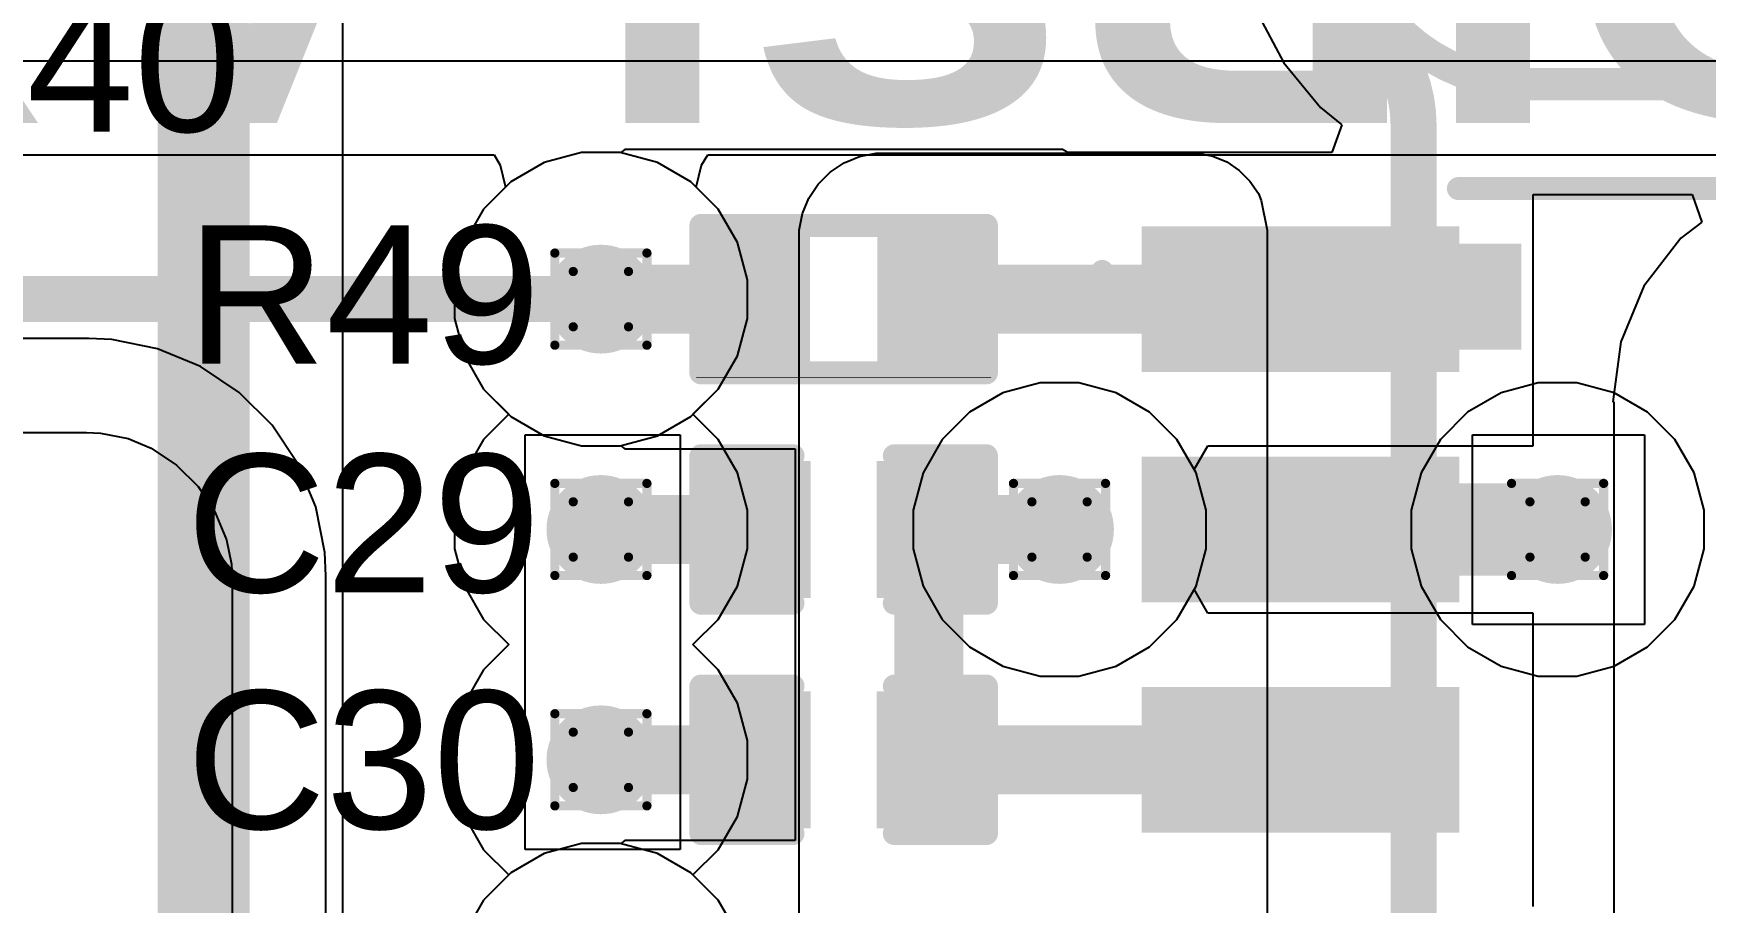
# Model space of a CAD drawing. Header units: inches. Extents: x -5 to 230, y -4 to 159.
# Drawn here: x 61.89 to 71.12, y 61.02 to 65.81 of the extents above; entities that cross this region are included whole.
import ezdxf

# ---------------------------------------------------------------- set-up
doc = ezdxf.new("R2010")
doc.units = ezdxf.units.IN
for name, color, linetype in [('Bottom Layer', 5, 'Continuous'), ('Drill Drawing', 1, 'Continuous'), ('Layer 1', 16, 'Continuous'), ('Layer 2', 76, 'Continuous'), ('Top Layer', 1, 'Continuous'), ('Top Overlay', 2, 'Continuous'), ('Top Paste', 8, 'Continuous'), ('Top Solder', 216, 'Continuous'), ('Via Holes', 16, 'Continuous')]:
    doc.layers.add(name, color=color, linetype=linetype)
doc.styles.add('Arial', font='', dxfattribs={"height": 0.2})
doc.styles.add('Arial Black_Bold', font='', dxfattribs={"height": 0.2})
doc.styles.get('Arial').set_extended_font_data('Arial')
doc.styles.get('Arial Black_Bold').set_extended_font_data('Arial Black', bold=True)

# ---------------------------------------------------------------- blocks, each defined once
blk = doc.blocks.new('SOIC_8_0_154___3_90___W______69')
at = {"layer": 'Top Layer'}
for points in [[(-3.475, 1.605), (-3.475, 2.205), (-1.925, 2.205), (-1.925, 1.605)], [(1.925, 1.605), (1.925, 2.205), (3.475, 2.205), (3.475, 1.605)], [(-3.475, 0.335), (-3.475, 0.935), (-1.925, 0.935), (-1.925, 0.335)], [(1.925, 0.335), (1.925, 0.935), (3.475, 0.935), (3.475, 0.335)], [(-3.475, -0.935), (-3.475, -0.335), (-1.925, -0.335), (-1.925, -0.935)], [(1.925, -0.935), (1.925, -0.335), (3.475, -0.335), (3.475, -0.935)], [(-3.475, -2.205), (-3.475, -1.605), (-1.925, -1.605), (-1.925, -2.205)], [(1.925, -2.205), (1.925, -1.605), (3.475, -1.605), (3.475, -2.205)]]:
    blk.add_hatch(color=1, dxfattribs=at).paths.add_polyline_path(points)
at = {"layer": 'Top Overlay'}
blk.add_hatch(color=2, dxfattribs=at).paths.add_polyline_path([(-1.8382, 1.6261), (-1.4826, 1.6261), (-1.4826, 2.2103), (-1.8382, 2.2103)])
at = {"layer": 'Top Paste'}
for points in [[(-3.475, 1.605), (-3.475, 2.205), (-1.925, 2.205), (-1.925, 1.605)], [(1.925, 1.605), (1.925, 2.205), (3.475, 2.205), (3.475, 1.605)], [(-3.475, 0.335), (-3.475, 0.935), (-1.925, 0.935), (-1.925, 0.335)], [(1.925, 0.335), (1.925, 0.935), (3.475, 0.935), (3.475, 0.335)], [(-3.475, -0.935), (-3.475, -0.335), (-1.925, -0.335), (-1.925, -0.935)], [(1.925, -0.935), (1.925, -0.335), (3.475, -0.335), (3.475, -0.935)], [(-3.475, -2.205), (-3.475, -1.605), (-1.925, -1.605), (-1.925, -2.205)], [(1.925, -2.205), (1.925, -1.605), (3.475, -1.605), (3.475, -2.205)]]:
    blk.add_hatch(color=8, dxfattribs=at).paths.add_polyline_path(points)
at = {"layer": 'Top Solder'}
for points in [[(-3.5766, 1.5034), (-3.5766, 2.3066), (-1.8234, 2.3066), (-1.8234, 1.5034)], [(1.8234, 1.5034), (1.8234, 2.3066), (3.5766, 2.3066), (3.5766, 1.5034)], [(-3.5766, 0.2334), (-3.5766, 1.0366), (-1.8234, 1.0366), (-1.8234, 0.2334)], [(1.8234, 0.2334), (1.8234, 1.0366), (3.5766, 1.0366), (3.5766, 0.2334)], [(-3.5766, -1.0366), (-3.5766, -0.2334), (-1.8234, -0.2334), (-1.8234, -1.0366)], [(1.8234, -1.0366), (1.8234, -0.2334), (3.5766, -0.2334), (3.5766, -1.0366)], [(-3.5766, -2.3066), (-3.5766, -1.5034), (-1.8234, -1.5034), (-1.8234, -2.3066)], [(1.8234, -2.3066), (1.8234, -1.5034), (3.5766, -1.5034), (3.5766, -2.3066)]]:
    blk.add_hatch(color=216, dxfattribs=at).paths.add_polyline_path(points)
at = {"layer": 'Top Overlay'}
for points in [[(-1.8288, 2.5146, 0.127, 0.127, 0), (1.8034, 2.5146, 0.127, 0.127, 0)], [(-3.794, 1.8034, 0.127, 0.127, 0), (-3.794, 2.0574, 0.127, 0.127, 0)], [(-3.794, 2.0574, 0.127, 0.127, 0), (-3.667, 1.9304, 0.127, 0.127, 0)], [(-3.794, 1.8034, 0.127, 0.127, 0), (-3.667, 1.9304, 0.127, 0.127, 0)], [(-1.8288, -2.5146, 0.127, 0.127, 0), (1.8034, -2.5146, 0.127, 0.127, 0)]]:
    blk.add_lwpolyline(points, format="xyseb", dxfattribs=at)
for points in [[(-1.8605, 2.5146, 0.0635, 0.0635, 1), (-1.7971, 2.5146, 0.0635, 0.0635, 1)], [(1.7716, 2.5146, 0.0635, 0.0635, 1), (1.8352, 2.5146, 0.0635, 0.0635, 1)], [(-3.8258, 2.0574, 0.0635, 0.0635, 1), (-3.7623, 2.0574, 0.0635, 0.0635, 1)], [(-3.8258, 2.0574, 0.0635, 0.0635, 1), (-3.7623, 2.0574, 0.0635, 0.0635, 1)], [(-3.6988, 1.9304, 0.0635, 0.0635, 1), (-3.6353, 1.9304, 0.0635, 0.0635, 1)], [(-3.6988, 1.9304, 0.0635, 0.0635, 1), (-3.6353, 1.9304, 0.0635, 0.0635, 1)], [(-3.8258, 1.8034, 0.0635, 0.0635, 1), (-3.7623, 1.8034, 0.0635, 0.0635, 1)], [(-3.8258, 1.8034, 0.0635, 0.0635, 1), (-3.7623, 1.8034, 0.0635, 0.0635, 1)], [(-1.8605, -2.5146, 0.0635, 0.0635, 1), (-1.7971, -2.5146, 0.0635, 0.0635, 1)], [(1.7716, -2.5146, 0.0635, 0.0635, 1), (1.8352, -2.5146, 0.0635, 0.0635, 1)]]:
    blk.add_lwpolyline(points, format="xyseb", close=True, dxfattribs=at)
blk = doc.blocks.new('R___0402_131')
at = {"layer": 'Top Layer'}
for points in [[(-0.6985, -0.3175), (-0.6985, 0.3175), (-0.2413, 0.3175), (-0.2413, -0.3175)], [(0.2413, -0.3175), (0.2413, 0.3175), (0.6985, 0.3175), (0.6985, -0.3175)]]:
    blk.add_hatch(color=1, dxfattribs=at).paths.add_polyline_path(points)
at = {"layer": 'Top Paste'}
for points in [[(-0.6985, -0.3175), (-0.6985, 0.3175), (-0.2413, 0.3175), (-0.2413, -0.3175)], [(0.2413, -0.3175), (0.2413, 0.3175), (0.6985, 0.3175), (0.6985, -0.3175)]]:
    blk.add_hatch(color=8, dxfattribs=at).paths.add_polyline_path(points)
at = {"layer": 'Top Solder'}
for points in [[(-0.7535, -0.3725), (-0.7535, 0.3725), (-0.1863, 0.3725), (-0.1863, -0.3725)], [(0.1863, -0.3725), (0.1863, 0.3725), (0.7535, 0.3725), (0.7535, -0.3725)]]:
    blk.add_hatch(color=216, dxfattribs=at).paths.add_polyline_path(points)
at = {"layer": 'Top Overlay'}
for points in [[(-0.7874, 0.4064, 0.127, 0.127, 0), (0.7874, 0.4064, 0.127, 0.127, 0)], [(-0.7874, -0.4064, 0.127, 0.127, 0), (-0.7874, 0.4064, 0.127, 0.127, 0)], [(0.7874, -0.4064, 0.127, 0.127, 0), (0.7874, 0.4064, 0.127, 0.127, 0)], [(-0.7874, -0.4064, 0.127, 0.127, 0), (0.7874, -0.4064, 0.127, 0.127, 0)], [(-0.8128, -0.4318, 0.00323, 0.00323, 0), (0.8128, -0.4318, 0.00323, 0.00323, 0)]]:
    blk.add_lwpolyline(points, format="xyseb", dxfattribs=at)
for points in [[(-0.8191, 0.4064, 0.0635, 0.0635, 1), (-0.7556, 0.4064, 0.0635, 0.0635, 1)], [(-0.8191, 0.4064, 0.0635, 0.0635, 1), (-0.7556, 0.4064, 0.0635, 0.0635, 1)], [(0.7556, 0.4064, 0.0635, 0.0635, 1), (0.8191, 0.4064, 0.0635, 0.0635, 1)], [(0.7556, 0.4064, 0.0635, 0.0635, 1), (0.8191, 0.4064, 0.0635, 0.0635, 1)], [(-0.8191, -0.4064, 0.0635, 0.0635, 1), (-0.7556, -0.4064, 0.0635, 0.0635, 1)], [(-0.8191, -0.4064, 0.0635, 0.0635, 1), (-0.7556, -0.4064, 0.0635, 0.0635, 1)], [(0.7556, -0.4064, 0.0635, 0.0635, 1), (0.8191, -0.4064, 0.0635, 0.0635, 1)], [(0.7556, -0.4064, 0.0635, 0.0635, 1), (0.8191, -0.4064, 0.0635, 0.0635, 1)], [(-0.8136, -0.4318, 0.00161, 0.00161, 1), (-0.812, -0.4318, 0.00161, 0.00161, 1)], [(0.812, -0.4318, 0.00161, 0.00161, 1), (0.8136, -0.4318, 0.00161, 0.00161, 1)]]:
    blk.add_lwpolyline(points, format="xyseb", close=True, dxfattribs=at)
blk = doc.blocks.new('C___0402_233')
at = {"layer": 'Top Layer'}
for points in [[(-0.6985, -0.3175), (-0.6985, 0.3175), (-0.2413, 0.3175), (-0.2413, -0.3175)], [(0.2413, -0.3175), (0.2413, 0.3175), (0.6985, 0.3175), (0.6985, -0.3175)]]:
    blk.add_hatch(color=1, dxfattribs=at).paths.add_polyline_path(points)
at = {"layer": 'Top Paste'}
for points in [[(-0.6985, -0.3175), (-0.6985, 0.3175), (-0.2413, 0.3175), (-0.2413, -0.3175)], [(0.2413, -0.3175), (0.2413, 0.3175), (0.6985, 0.3175), (0.6985, -0.3175)]]:
    blk.add_hatch(color=8, dxfattribs=at).paths.add_polyline_path(points)
at = {"layer": 'Top Solder'}
for points in [[(-0.7585, -0.3775), (-0.7585, 0.3775), (-0.1813, 0.3775), (-0.1813, -0.3775)], [(0.1813, -0.3775), (0.1813, 0.3775), (0.7585, 0.3775), (0.7585, -0.3775)]]:
    blk.add_hatch(color=216, dxfattribs=at).paths.add_polyline_path(points)
at = {"layer": 'Top Overlay'}
for points in [[(-0.7874, -0.4064, 0.127, 0.127, 0), (-0.7874, 0.4064, 0.127, 0.127, 0)], [(-0.7874, 0.4064, 0.127, 0.127, 0), (-0.2794, 0.4064, 0.127, 0.127, 0)], [(0.2794, 0.4064, 0.127, 0.127, 0), (0.7874, 0.4064, 0.127, 0.127, 0)], [(0.7874, -0.4064, 0.127, 0.127, 0), (0.7874, 0.4064, 0.127, 0.127, 0)], [(-0.7874, -0.4064, 0.127, 0.127, 0), (-0.2794, -0.4064, 0.127, 0.127, 0)], [(0.2794, -0.4064, 0.127, 0.127, 0), (0.7874, -0.4064, 0.127, 0.127, 0)]]:
    blk.add_lwpolyline(points, format="xyseb", dxfattribs=at)
for points in [[(-0.8191, 0.4064, 0.0635, 0.0635, 1), (-0.7556, 0.4064, 0.0635, 0.0635, 1)], [(-0.8191, 0.4064, 0.0635, 0.0635, 1), (-0.7556, 0.4064, 0.0635, 0.0635, 1)], [(-0.3111, 0.4064, 0.0635, 0.0635, 1), (-0.2477, 0.4064, 0.0635, 0.0635, 1)], [(0.2477, 0.4064, 0.0635, 0.0635, 1), (0.3111, 0.4064, 0.0635, 0.0635, 1)], [(0.7556, 0.4064, 0.0635, 0.0635, 1), (0.8191, 0.4064, 0.0635, 0.0635, 1)], [(0.7556, 0.4064, 0.0635, 0.0635, 1), (0.8191, 0.4064, 0.0635, 0.0635, 1)], [(-0.8191, -0.4064, 0.0635, 0.0635, 1), (-0.7556, -0.4064, 0.0635, 0.0635, 1)], [(-0.8191, -0.4064, 0.0635, 0.0635, 1), (-0.7556, -0.4064, 0.0635, 0.0635, 1)], [(-0.3111, -0.4064, 0.0635, 0.0635, 1), (-0.2477, -0.4064, 0.0635, 0.0635, 1)], [(0.2477, -0.4064, 0.0635, 0.0635, 1), (0.3111, -0.4064, 0.0635, 0.0635, 1)], [(0.7556, -0.4064, 0.0635, 0.0635, 1), (0.8191, -0.4064, 0.0635, 0.0635, 1)], [(0.7556, -0.4064, 0.0635, 0.0635, 1), (0.8191, -0.4064, 0.0635, 0.0635, 1)]]:
    blk.add_lwpolyline(points, format="xyseb", close=True, dxfattribs=at)
blk = doc.blocks.new('C___0402_234')
at = {"layer": 'Top Layer'}
for points in [[(-0.6985, -0.3175), (-0.6985, 0.3175), (-0.2413, 0.3175), (-0.2413, -0.3175)], [(0.2413, -0.3175), (0.2413, 0.3175), (0.6985, 0.3175), (0.6985, -0.3175)]]:
    blk.add_hatch(color=1, dxfattribs=at).paths.add_polyline_path(points)
at = {"layer": 'Top Paste'}
for points in [[(-0.6985, -0.3175), (-0.6985, 0.3175), (-0.2413, 0.3175), (-0.2413, -0.3175)], [(0.2413, -0.3175), (0.2413, 0.3175), (0.6985, 0.3175), (0.6985, -0.3175)]]:
    blk.add_hatch(color=8, dxfattribs=at).paths.add_polyline_path(points)
at = {"layer": 'Top Solder'}
for points in [[(-0.7585, -0.3775), (-0.7585, 0.3775), (-0.1813, 0.3775), (-0.1813, -0.3775)], [(0.1813, -0.3775), (0.1813, 0.3775), (0.7585, 0.3775), (0.7585, -0.3775)]]:
    blk.add_hatch(color=216, dxfattribs=at).paths.add_polyline_path(points)
at = {"layer": 'Top Overlay'}
for points in [[(-0.7874, -0.4064, 0.127, 0.127, 0), (-0.7874, 0.4064, 0.127, 0.127, 0)], [(-0.7874, 0.4064, 0.127, 0.127, 0), (-0.2794, 0.4064, 0.127, 0.127, 0)], [(0.2794, 0.4064, 0.127, 0.127, 0), (0.7874, 0.4064, 0.127, 0.127, 0)], [(0.7874, -0.4064, 0.127, 0.127, 0), (0.7874, 0.4064, 0.127, 0.127, 0)], [(-0.7874, -0.4064, 0.127, 0.127, 0), (-0.2794, -0.4064, 0.127, 0.127, 0)], [(0.2794, -0.4064, 0.127, 0.127, 0), (0.7874, -0.4064, 0.127, 0.127, 0)]]:
    blk.add_lwpolyline(points, format="xyseb", dxfattribs=at)
for points in [[(-0.8191, 0.4064, 0.0635, 0.0635, 1), (-0.7556, 0.4064, 0.0635, 0.0635, 1)], [(-0.8191, 0.4064, 0.0635, 0.0635, 1), (-0.7556, 0.4064, 0.0635, 0.0635, 1)], [(-0.3111, 0.4064, 0.0635, 0.0635, 1), (-0.2477, 0.4064, 0.0635, 0.0635, 1)], [(0.2477, 0.4064, 0.0635, 0.0635, 1), (0.3111, 0.4064, 0.0635, 0.0635, 1)], [(0.7556, 0.4064, 0.0635, 0.0635, 1), (0.8191, 0.4064, 0.0635, 0.0635, 1)], [(0.7556, 0.4064, 0.0635, 0.0635, 1), (0.8191, 0.4064, 0.0635, 0.0635, 1)], [(-0.8191, -0.4064, 0.0635, 0.0635, 1), (-0.7556, -0.4064, 0.0635, 0.0635, 1)], [(-0.8191, -0.4064, 0.0635, 0.0635, 1), (-0.7556, -0.4064, 0.0635, 0.0635, 1)], [(-0.3111, -0.4064, 0.0635, 0.0635, 1), (-0.2477, -0.4064, 0.0635, 0.0635, 1)], [(0.2477, -0.4064, 0.0635, 0.0635, 1), (0.3111, -0.4064, 0.0635, 0.0635, 1)], [(0.7556, -0.4064, 0.0635, 0.0635, 1), (0.8191, -0.4064, 0.0635, 0.0635, 1)], [(0.7556, -0.4064, 0.0635, 0.0635, 1), (0.8191, -0.4064, 0.0635, 0.0635, 1)]]:
    blk.add_lwpolyline(points, format="xyseb", close=True, dxfattribs=at)

msp = doc.modelspace()

# ---------------------------------------------------------------- hatches: boundary and pattern name
at = {"layer": 'Bottom Layer'}
h = msp.add_hatch(color=5, dxfattribs=at)
edge = h.paths.add_edge_path()
edge.add_arc((65.024, 64.3463), 0.3, 0, 360)
h = msp.add_hatch(color=5, dxfattribs=at)
edge = h.paths.add_edge_path()
edge.add_arc((65.024, 63.0763), 0.3, 0, 360)
h = msp.add_hatch(color=5, dxfattribs=at)
edge = h.paths.add_edge_path()
edge.add_arc((67.5539, 63.0763), 0.3, 0, 360)
h = msp.add_hatch(color=5, dxfattribs=at)
edge = h.paths.add_edge_path()
edge.add_arc((70.3012, 63.0763), 0.3, 0, 360)
h = msp.add_hatch(color=5, dxfattribs=at)
edge = h.paths.add_edge_path()
edge.add_arc((65.024, 61.8063), 0.3, 0, 360)
at = {"layer": 'Layer 1'}
h = msp.add_hatch(color=16, dxfattribs=at)
edge = h.paths.add_edge_path()
edge.add_arc((65.024, 64.3463), 0.3, 0, 360)
h = msp.add_hatch(color=16, dxfattribs=at)
edge = h.paths.add_edge_path()
edge.add_arc((65.024, 63.0763), 0.3, 0, 360)
h = msp.add_hatch(color=16, dxfattribs=at)
edge = h.paths.add_edge_path()
edge.add_arc((67.5539, 63.0763), 0.3, 0, 360)
h = msp.add_hatch(color=16, dxfattribs=at)
edge = h.paths.add_edge_path()
edge.add_arc((70.3012, 63.0763), 0.3, 0, 360)
h = msp.add_hatch(color=16, dxfattribs=at)
edge = h.paths.add_edge_path()
edge.add_arc((65.024, 61.8063), 0.3, 0, 360)
at = {"layer": 'Layer 2'}
h = msp.add_hatch(color=76, dxfattribs=at)
edge = h.paths.add_edge_path()
edge.add_arc((65.024, 64.3463), 0.3, 0, 360)
h = msp.add_hatch(color=76, dxfattribs=at)
edge = h.paths.add_edge_path()
edge.add_arc((65.024, 63.0763), 0.3, 0, 360)
h = msp.add_hatch(color=76, dxfattribs=at)
edge = h.paths.add_edge_path()
edge.add_arc((67.5539, 63.0763), 0.3, 0, 360)
h = msp.add_hatch(color=76, dxfattribs=at)
edge = h.paths.add_edge_path()
edge.add_arc((70.3012, 63.0763), 0.3, 0, 360)
h = msp.add_hatch(color=76, dxfattribs=at)
edge = h.paths.add_edge_path()
edge.add_arc((65.024, 61.8063), 0.3, 0, 360)
at = {"layer": 'Top Layer'}
h = msp.add_hatch(color=1, dxfattribs=at)
edge = h.paths.add_edge_path()
edge.add_arc((65.024, 64.3463), 0.3, 0, 360)
h = msp.add_hatch(color=1, dxfattribs=at)
edge = h.paths.add_edge_path()
edge.add_arc((65.024, 63.0763), 0.3, 0, 360)
h = msp.add_hatch(color=1, dxfattribs=at)
edge = h.paths.add_edge_path()
edge.add_arc((67.5539, 63.0763), 0.3, 0, 360)
h = msp.add_hatch(color=1, dxfattribs=at)
edge = h.paths.add_edge_path()
edge.add_arc((70.3012, 63.0763), 0.3, 0, 360)
h = msp.add_hatch(color=1, dxfattribs=at)
edge = h.paths.add_edge_path()
edge.add_arc((65.024, 61.8063), 0.3, 0, 360)
at = {"layer": 'Via Holes'}
h = msp.add_hatch(color=7, dxfattribs=at)
edge = h.paths.add_edge_path()
edge.add_arc((65.024, 64.3463), 0.15, 0, 360)
h = msp.add_hatch(color=7, dxfattribs=at)
edge = h.paths.add_edge_path()
edge.add_arc((65.024, 63.0763), 0.15, 0, 360)
h = msp.add_hatch(color=7, dxfattribs=at)
edge = h.paths.add_edge_path()
edge.add_arc((67.5539, 63.0763), 0.15, 0, 360)
h = msp.add_hatch(color=7, dxfattribs=at)
edge = h.paths.add_edge_path()
edge.add_arc((70.3012, 63.0763), 0.15, 0, 360)
h = msp.add_hatch(color=7, dxfattribs=at)
edge = h.paths.add_edge_path()
edge.add_arc((65.024, 61.8063), 0.15, 0, 360)

# ---------------------------------------------------------------- linework, layer by layer
at = {"layer": 'Bottom Layer'}
for p, q in [((66.3652, 65.0974), (66.4509, 65.1329)), ((66.4509, 65.1329), (66.5418, 65.151)), ((66.5418, 65.151), (66.5882, 65.151)), ((66.5882, 65.151), (66.5882, 65.151)), ((66.5882, 65.151), (68.2752, 65.151)), ((68.2752, 65.151), (68.3169, 65.151)), ((68.3169, 65.151), (68.3988, 65.1347)), ((68.3988, 65.1347), (68.4759, 65.1028)), ((66.2226, 64.9803), (66.2881, 65.0459)), ((66.2881, 65.0459), (66.3652, 65.0974)), ((68.4759, 65.1028), (68.5453, 65.0564)), ((68.5453, 65.0564), (68.6043, 64.9974)), ((66.1711, 64.9032), (66.2226, 64.9803)), ((68.6043, 64.9974), (68.6507, 64.928)), ((66.1356, 64.8176), (66.1711, 64.9032)), ((68.6507, 64.928), (68.6665, 64.8897)), ((68.6665, 64.8897), (68.6989, 64.7273)), ((66.1175, 64.7266), (66.1356, 64.8176)), ((66.1175, 64.6803), (66.1175, 64.7266)), ((66.1175, 56.8841), (66.1175, 64.6803)), ((68.6989, 64.7273), (68.6989, 64.7273)), ((68.6989, 64.7273), (68.6989, 64.7273)), ((68.6989, 64.7273), (68.6989, 64.7273)), ((68.6989, 64.7273), (68.6989, 58.8995)), ((64.607, 61.3114), (64.607, 63.5974)), ((64.607, 63.5974), (65.4618, 63.5974)), ((65.4618, 63.5974), (65.4618, 61.3114)), ((69.8324, 62.5523), (69.8324, 63.5974)), ((69.8324, 63.5974), (70.7808, 63.5974)), ((70.7808, 63.5974), (70.7808, 62.5523)), ((70.7808, 62.5523), (69.8324, 62.5523)), ((65.4618, 61.3114), (64.607, 61.3114))]:
    msp.add_line(p, q, dxfattribs=at)
for points in [[(68.7565, 66.0546, 0.254, 0.254, -0.414214), (69.5069, 65.3042, 0.254, 0.254, 0)], [(69.5069, 59.0059, 0.254, 0.254, 0), (69.5069, 65.3042, 0.254, 0.254, 0)], [(35.3681, 64.3463, 0.254, 0.254, 0), (65.024, 64.3463, 0.254, 0.254, 0)]]:
    msp.add_lwpolyline(points, format="xyseb", dxfattribs=at)
for points in [[(69.4434, 65.3042, 0.127, 0.127, 1), (69.5704, 65.3042, 0.127, 0.127, 1)], [(69.4434, 65.3042, 0.127, 0.127, 1), (69.5704, 65.3042, 0.127, 0.127, 1)], [(64.9605, 64.3463, 0.127, 0.127, 1), (65.0875, 64.3463, 0.127, 0.127, 1)]]:
    msp.add_lwpolyline(points, format="xyseb", close=True, dxfattribs=at)
at = {"layer": 'Drill Drawing'}
for points in [[(64.77, 64.6003, 0.0508, 0.0508, 0), (65.278, 64.6003, 0.0508, 0.0508, 0)], [(64.77, 64.0923, 0.0508, 0.0508, 0), (64.77, 64.6003, 0.0508, 0.0508, 0)], [(65.278, 64.0923, 0.0508, 0.0508, 0), (65.278, 64.6003, 0.0508, 0.0508, 0)], [(64.8716, 64.4987, 0.0508, 0.0508, 0), (65.1764, 64.4987, 0.0508, 0.0508, 0)], [(64.8716, 64.1939, 0.0508, 0.0508, 0), (64.8716, 64.4987, 0.0508, 0.0508, 0)], [(65.1764, 64.1939, 0.0508, 0.0508, 0), (65.1764, 64.4987, 0.0508, 0.0508, 0)], [(64.8716, 64.1939, 0.0508, 0.0508, 0), (65.1764, 64.1939, 0.0508, 0.0508, 0)], [(64.77, 64.0923, 0.0508, 0.0508, 0), (65.278, 64.0923, 0.0508, 0.0508, 0)], [(64.77, 63.3303, 0.0508, 0.0508, 0), (65.278, 63.3303, 0.0508, 0.0508, 0)], [(64.77, 62.8223, 0.0508, 0.0508, 0), (64.77, 63.3303, 0.0508, 0.0508, 0)], [(65.278, 62.8223, 0.0508, 0.0508, 0), (65.278, 63.3303, 0.0508, 0.0508, 0)], [(67.2999, 63.3303, 0.0508, 0.0508, 0), (67.8079, 63.3303, 0.0508, 0.0508, 0)], [(67.2999, 62.8223, 0.0508, 0.0508, 0), (67.2999, 63.3303, 0.0508, 0.0508, 0)], [(67.8079, 62.8223, 0.0508, 0.0508, 0), (67.8079, 63.3303, 0.0508, 0.0508, 0)], [(70.0472, 63.3303, 0.0508, 0.0508, 0), (70.5552, 63.3303, 0.0508, 0.0508, 0)], [(70.0472, 62.8223, 0.0508, 0.0508, 0), (70.0472, 63.3303, 0.0508, 0.0508, 0)], [(70.5552, 62.8223, 0.0508, 0.0508, 0), (70.5552, 63.3303, 0.0508, 0.0508, 0)], [(64.8716, 63.2287, 0.0508, 0.0508, 0), (65.1764, 63.2287, 0.0508, 0.0508, 0)], [(64.8716, 62.9239, 0.0508, 0.0508, 0), (64.8716, 63.2287, 0.0508, 0.0508, 0)], [(65.1764, 62.9239, 0.0508, 0.0508, 0), (65.1764, 63.2287, 0.0508, 0.0508, 0)], [(67.4015, 63.2287, 0.0508, 0.0508, 0), (67.7063, 63.2287, 0.0508, 0.0508, 0)], [(67.4015, 62.9239, 0.0508, 0.0508, 0), (67.4015, 63.2287, 0.0508, 0.0508, 0)], [(67.7063, 62.9239, 0.0508, 0.0508, 0), (67.7063, 63.2287, 0.0508, 0.0508, 0)], [(70.1488, 63.2287, 0.0508, 0.0508, 0), (70.4536, 63.2287, 0.0508, 0.0508, 0)], [(70.1488, 62.9239, 0.0508, 0.0508, 0), (70.1488, 63.2287, 0.0508, 0.0508, 0)], [(70.4536, 62.9239, 0.0508, 0.0508, 0), (70.4536, 63.2287, 0.0508, 0.0508, 0)], [(64.8716, 62.9239, 0.0508, 0.0508, 0), (65.1764, 62.9239, 0.0508, 0.0508, 0)], [(67.4015, 62.9239, 0.0508, 0.0508, 0), (67.7063, 62.9239, 0.0508, 0.0508, 0)], [(70.1488, 62.9239, 0.0508, 0.0508, 0), (70.4536, 62.9239, 0.0508, 0.0508, 0)], [(64.77, 62.8223, 0.0508, 0.0508, 0), (65.278, 62.8223, 0.0508, 0.0508, 0)], [(67.2999, 62.8223, 0.0508, 0.0508, 0), (67.8079, 62.8223, 0.0508, 0.0508, 0)], [(70.0472, 62.8223, 0.0508, 0.0508, 0), (70.5552, 62.8223, 0.0508, 0.0508, 0)], [(64.77, 62.0603, 0.0508, 0.0508, 0), (65.278, 62.0603, 0.0508, 0.0508, 0)], [(64.77, 61.5523, 0.0508, 0.0508, 0), (64.77, 62.0603, 0.0508, 0.0508, 0)], [(65.278, 61.5523, 0.0508, 0.0508, 0), (65.278, 62.0603, 0.0508, 0.0508, 0)], [(64.8716, 61.9587, 0.0508, 0.0508, 0), (65.1764, 61.9587, 0.0508, 0.0508, 0)], [(64.8716, 61.6539, 0.0508, 0.0508, 0), (64.8716, 61.9587, 0.0508, 0.0508, 0)], [(65.1764, 61.6539, 0.0508, 0.0508, 0), (65.1764, 61.9587, 0.0508, 0.0508, 0)], [(64.8716, 61.6539, 0.0508, 0.0508, 0), (65.1764, 61.6539, 0.0508, 0.0508, 0)], [(64.77, 61.5523, 0.0508, 0.0508, 0), (65.278, 61.5523, 0.0508, 0.0508, 0)]]:
    msp.add_lwpolyline(points, format="xyseb", dxfattribs=at)
for points in [[(64.7573, 64.6003, 0.0254, 0.0254, 1), (64.7827, 64.6003, 0.0254, 0.0254, 1)], [(64.7573, 64.6003, 0.0254, 0.0254, 1), (64.7827, 64.6003, 0.0254, 0.0254, 1)], [(65.2653, 64.6003, 0.0254, 0.0254, 1), (65.2907, 64.6003, 0.0254, 0.0254, 1)], [(65.2653, 64.6003, 0.0254, 0.0254, 1), (65.2907, 64.6003, 0.0254, 0.0254, 1)], [(64.8589, 64.4987, 0.0254, 0.0254, 1), (64.8843, 64.4987, 0.0254, 0.0254, 1)], [(64.8589, 64.4987, 0.0254, 0.0254, 1), (64.8843, 64.4987, 0.0254, 0.0254, 1)], [(65.1637, 64.4987, 0.0254, 0.0254, 1), (65.1891, 64.4987, 0.0254, 0.0254, 1)], [(65.1637, 64.4987, 0.0254, 0.0254, 1), (65.1891, 64.4987, 0.0254, 0.0254, 1)], [(64.8589, 64.1939, 0.0254, 0.0254, 1), (64.8843, 64.1939, 0.0254, 0.0254, 1)], [(64.8589, 64.1939, 0.0254, 0.0254, 1), (64.8843, 64.1939, 0.0254, 0.0254, 1)], [(65.1637, 64.1939, 0.0254, 0.0254, 1), (65.1891, 64.1939, 0.0254, 0.0254, 1)], [(65.1637, 64.1939, 0.0254, 0.0254, 1), (65.1891, 64.1939, 0.0254, 0.0254, 1)], [(64.7573, 64.0923, 0.0254, 0.0254, 1), (64.7827, 64.0923, 0.0254, 0.0254, 1)], [(64.7573, 64.0923, 0.0254, 0.0254, 1), (64.7827, 64.0923, 0.0254, 0.0254, 1)], [(65.2653, 64.0923, 0.0254, 0.0254, 1), (65.2907, 64.0923, 0.0254, 0.0254, 1)], [(65.2653, 64.0923, 0.0254, 0.0254, 1), (65.2907, 64.0923, 0.0254, 0.0254, 1)], [(64.7573, 63.3303, 0.0254, 0.0254, 1), (64.7827, 63.3303, 0.0254, 0.0254, 1)], [(64.7573, 63.3303, 0.0254, 0.0254, 1), (64.7827, 63.3303, 0.0254, 0.0254, 1)], [(65.2653, 63.3303, 0.0254, 0.0254, 1), (65.2907, 63.3303, 0.0254, 0.0254, 1)], [(65.2653, 63.3303, 0.0254, 0.0254, 1), (65.2907, 63.3303, 0.0254, 0.0254, 1)], [(67.2872, 63.3303, 0.0254, 0.0254, 1), (67.3126, 63.3303, 0.0254, 0.0254, 1)], [(67.2872, 63.3303, 0.0254, 0.0254, 1), (67.3126, 63.3303, 0.0254, 0.0254, 1)], [(67.7952, 63.3303, 0.0254, 0.0254, 1), (67.8206, 63.3303, 0.0254, 0.0254, 1)], [(67.7952, 63.3303, 0.0254, 0.0254, 1), (67.8206, 63.3303, 0.0254, 0.0254, 1)], [(70.0345, 63.3303, 0.0254, 0.0254, 1), (70.0599, 63.3303, 0.0254, 0.0254, 1)], [(70.0345, 63.3303, 0.0254, 0.0254, 1), (70.0599, 63.3303, 0.0254, 0.0254, 1)], [(70.5425, 63.3303, 0.0254, 0.0254, 1), (70.5679, 63.3303, 0.0254, 0.0254, 1)], [(70.5425, 63.3303, 0.0254, 0.0254, 1), (70.5679, 63.3303, 0.0254, 0.0254, 1)], [(64.8589, 63.2287, 0.0254, 0.0254, 1), (64.8843, 63.2287, 0.0254, 0.0254, 1)], [(64.8589, 63.2287, 0.0254, 0.0254, 1), (64.8843, 63.2287, 0.0254, 0.0254, 1)], [(65.1637, 63.2287, 0.0254, 0.0254, 1), (65.1891, 63.2287, 0.0254, 0.0254, 1)], [(65.1637, 63.2287, 0.0254, 0.0254, 1), (65.1891, 63.2287, 0.0254, 0.0254, 1)], [(67.3888, 63.2287, 0.0254, 0.0254, 1), (67.4142, 63.2287, 0.0254, 0.0254, 1)], [(67.3888, 63.2287, 0.0254, 0.0254, 1), (67.4142, 63.2287, 0.0254, 0.0254, 1)], [(67.6936, 63.2287, 0.0254, 0.0254, 1), (67.719, 63.2287, 0.0254, 0.0254, 1)], [(67.6936, 63.2287, 0.0254, 0.0254, 1), (67.719, 63.2287, 0.0254, 0.0254, 1)], [(70.1361, 63.2287, 0.0254, 0.0254, 1), (70.1615, 63.2287, 0.0254, 0.0254, 1)], [(70.1361, 63.2287, 0.0254, 0.0254, 1), (70.1615, 63.2287, 0.0254, 0.0254, 1)], [(70.4409, 63.2287, 0.0254, 0.0254, 1), (70.4663, 63.2287, 0.0254, 0.0254, 1)], [(70.4409, 63.2287, 0.0254, 0.0254, 1), (70.4663, 63.2287, 0.0254, 0.0254, 1)], [(64.8589, 62.9239, 0.0254, 0.0254, 1), (64.8843, 62.9239, 0.0254, 0.0254, 1)], [(64.8589, 62.9239, 0.0254, 0.0254, 1), (64.8843, 62.9239, 0.0254, 0.0254, 1)], [(65.1637, 62.9239, 0.0254, 0.0254, 1), (65.1891, 62.9239, 0.0254, 0.0254, 1)], [(65.1637, 62.9239, 0.0254, 0.0254, 1), (65.1891, 62.9239, 0.0254, 0.0254, 1)], [(67.3888, 62.9239, 0.0254, 0.0254, 1), (67.4142, 62.9239, 0.0254, 0.0254, 1)], [(67.3888, 62.9239, 0.0254, 0.0254, 1), (67.4142, 62.9239, 0.0254, 0.0254, 1)], [(67.6936, 62.9239, 0.0254, 0.0254, 1), (67.719, 62.9239, 0.0254, 0.0254, 1)], [(67.6936, 62.9239, 0.0254, 0.0254, 1), (67.719, 62.9239, 0.0254, 0.0254, 1)], [(70.1361, 62.9239, 0.0254, 0.0254, 1), (70.1615, 62.9239, 0.0254, 0.0254, 1)], [(70.1361, 62.9239, 0.0254, 0.0254, 1), (70.1615, 62.9239, 0.0254, 0.0254, 1)], [(70.4409, 62.9239, 0.0254, 0.0254, 1), (70.4663, 62.9239, 0.0254, 0.0254, 1)], [(70.4409, 62.9239, 0.0254, 0.0254, 1), (70.4663, 62.9239, 0.0254, 0.0254, 1)], [(64.7573, 62.8223, 0.0254, 0.0254, 1), (64.7827, 62.8223, 0.0254, 0.0254, 1)], [(64.7573, 62.8223, 0.0254, 0.0254, 1), (64.7827, 62.8223, 0.0254, 0.0254, 1)], [(65.2653, 62.8223, 0.0254, 0.0254, 1), (65.2907, 62.8223, 0.0254, 0.0254, 1)], [(65.2653, 62.8223, 0.0254, 0.0254, 1), (65.2907, 62.8223, 0.0254, 0.0254, 1)], [(67.2872, 62.8223, 0.0254, 0.0254, 1), (67.3126, 62.8223, 0.0254, 0.0254, 1)], [(67.2872, 62.8223, 0.0254, 0.0254, 1), (67.3126, 62.8223, 0.0254, 0.0254, 1)], [(67.7952, 62.8223, 0.0254, 0.0254, 1), (67.8206, 62.8223, 0.0254, 0.0254, 1)], [(67.7952, 62.8223, 0.0254, 0.0254, 1), (67.8206, 62.8223, 0.0254, 0.0254, 1)], [(70.0345, 62.8223, 0.0254, 0.0254, 1), (70.0599, 62.8223, 0.0254, 0.0254, 1)], [(70.0345, 62.8223, 0.0254, 0.0254, 1), (70.0599, 62.8223, 0.0254, 0.0254, 1)], [(70.5425, 62.8223, 0.0254, 0.0254, 1), (70.5679, 62.8223, 0.0254, 0.0254, 1)], [(70.5425, 62.8223, 0.0254, 0.0254, 1), (70.5679, 62.8223, 0.0254, 0.0254, 1)], [(64.7573, 62.0603, 0.0254, 0.0254, 1), (64.7827, 62.0603, 0.0254, 0.0254, 1)], [(64.7573, 62.0603, 0.0254, 0.0254, 1), (64.7827, 62.0603, 0.0254, 0.0254, 1)], [(65.2653, 62.0603, 0.0254, 0.0254, 1), (65.2907, 62.0603, 0.0254, 0.0254, 1)], [(65.2653, 62.0603, 0.0254, 0.0254, 1), (65.2907, 62.0603, 0.0254, 0.0254, 1)], [(64.8589, 61.9587, 0.0254, 0.0254, 1), (64.8843, 61.9587, 0.0254, 0.0254, 1)], [(64.8589, 61.9587, 0.0254, 0.0254, 1), (64.8843, 61.9587, 0.0254, 0.0254, 1)], [(65.1637, 61.9587, 0.0254, 0.0254, 1), (65.1891, 61.9587, 0.0254, 0.0254, 1)], [(65.1637, 61.9587, 0.0254, 0.0254, 1), (65.1891, 61.9587, 0.0254, 0.0254, 1)], [(64.8589, 61.6539, 0.0254, 0.0254, 1), (64.8843, 61.6539, 0.0254, 0.0254, 1)], [(64.8589, 61.6539, 0.0254, 0.0254, 1), (64.8843, 61.6539, 0.0254, 0.0254, 1)], [(65.1637, 61.6539, 0.0254, 0.0254, 1), (65.1891, 61.6539, 0.0254, 0.0254, 1)], [(65.1637, 61.6539, 0.0254, 0.0254, 1), (65.1891, 61.6539, 0.0254, 0.0254, 1)], [(64.7573, 61.5523, 0.0254, 0.0254, 1), (64.7827, 61.5523, 0.0254, 0.0254, 1)], [(64.7573, 61.5523, 0.0254, 0.0254, 1), (64.7827, 61.5523, 0.0254, 0.0254, 1)], [(65.2653, 61.5523, 0.0254, 0.0254, 1), (65.2907, 61.5523, 0.0254, 0.0254, 1)], [(65.2653, 61.5523, 0.0254, 0.0254, 1), (65.2907, 61.5523, 0.0254, 0.0254, 1)]]:
    msp.add_lwpolyline(points, format="xyseb", close=True, dxfattribs=at)
at = {"layer": 'Layer 1'}
for p, q in [((81.661, 65.659), (61.468, 65.659)), ((61.481, 65.141), (64.4345, 65.141)), ((64.4345, 65.141), (64.4694, 65.0857)), ((65.5786, 65.0857), (65.6135, 65.141)), ((65.6135, 65.141), (77.5776, 65.141)), ((64.4694, 65.0857), (64.4982, 64.9632)), ((65.5498, 64.9632), (65.5786, 65.0857)), ((64.4982, 64.9632), (64.3774, 64.8424)), ((65.6706, 64.8424), (65.5498, 64.9632)), ((64.3774, 64.8424), (64.2711, 64.6582)), ((65.7769, 64.6582), (65.6706, 64.8424)), ((64.2711, 64.6582), (64.216, 64.4527)), ((65.832, 64.4527), (65.7769, 64.6582)), ((64.216, 64.4527), (64.216, 64.2399)), ((65.832, 64.2399), (65.832, 64.4527)), ((64.216, 64.2399), (64.2711, 64.0344)), ((65.7769, 64.0344), (65.832, 64.2399)), ((64.2711, 64.0344), (64.3774, 63.8502)), ((65.6706, 63.8502), (65.7769, 64.0344)), ((64.3774, 63.8502), (64.5279, 63.6998)), ((65.5201, 63.6998), (65.6706, 63.8502)), ((67.242, 63.8293), (67.0577, 63.7229)), ((67.4475, 63.8843), (67.242, 63.8293)), ((67.6602, 63.8843), (67.4475, 63.8843)), ((67.8657, 63.8293), (67.6602, 63.8843)), ((68.05, 63.7229), (67.8657, 63.8293)), ((64.5279, 63.6998), (64.7121, 63.5934)), ((65.3359, 63.5934), (65.5201, 63.6998)), ((67.0577, 63.7229), (66.9073, 63.5724)), ((68.2004, 63.5724), (68.05, 63.7229)), ((64.7121, 63.5934), (64.9176, 63.5383)), ((65.1304, 63.5383), (65.3359, 63.5934)), ((66.9073, 63.5724), (66.8009, 63.3882)), ((68.3068, 63.3882), (68.2004, 63.5724)), ((64.9176, 63.5383), (65.1304, 63.5383)), ((66.8009, 63.3882), (66.7459, 63.1827)), ((68.3619, 63.1827), (68.3068, 63.3882)), ((66.7459, 63.1827), (66.7459, 62.9699)), ((68.3619, 62.9699), (68.3619, 63.1827)), ((66.7459, 62.9699), (66.8009, 62.7644)), ((68.3068, 62.7644), (68.3619, 62.9699)), ((66.8009, 62.7644), (66.9073, 62.5802)), ((68.2004, 62.5802), (68.3068, 62.7644)), ((66.9073, 62.5802), (67.0577, 62.4298)), ((68.05, 62.4298), (68.2004, 62.5802)), ((67.0577, 62.4298), (67.242, 62.3234)), ((67.8657, 62.3234), (68.05, 62.4298)), ((67.242, 62.3234), (67.4475, 62.2683)), ((67.4475, 62.2683), (67.6602, 62.2683)), ((67.6602, 62.2683), (67.8657, 62.3234)), ((64.9176, 61.3443), (64.7121, 61.2893)), ((65.1304, 61.3443), (64.9176, 61.3443)), ((65.3359, 61.2893), (65.1304, 61.3443)), ((64.7121, 61.2893), (64.5279, 61.1829)), ((65.5201, 61.1829), (65.3359, 61.2893)), ((64.5279, 61.1829), (64.3774, 61.0324)), ((65.6706, 61.0324), (65.5201, 61.1829)), ((64.3774, 61.0324), (64.2711, 60.8482)), ((65.7769, 60.8482), (65.6706, 61.0324))]:
    msp.add_line(p, q, dxfattribs=at)
at = {"layer": 'Layer 2'}
for p, q in [((64.9176, 65.1543), (64.7121, 65.0993)), ((65.1304, 65.1543), (64.9176, 65.1543)), ((65.3359, 65.0993), (65.1304, 65.1543)), ((64.7121, 65.0993), (64.5279, 64.9929)), ((65.5201, 64.9929), (65.3359, 65.0993)), ((64.5279, 64.9929), (64.3774, 64.8424)), ((65.6706, 64.8424), (65.5201, 64.9929)), ((64.3774, 64.8424), (64.2711, 64.6582)), ((65.7769, 64.6582), (65.6706, 64.8424)), ((64.2711, 64.6582), (64.216, 64.4527)), ((65.832, 64.4527), (65.7769, 64.6582)), ((64.216, 64.4527), (64.216, 64.2399)), ((65.832, 64.2399), (65.832, 64.4527)), ((64.216, 64.2399), (64.2711, 64.0344)), ((65.7769, 64.0344), (65.832, 64.2399)), ((62.199, 64.1293), (20.156, 64.1293)), ((62.3273, 64.123), (62.199, 64.1293)), ((62.5789, 64.073), (62.3273, 64.123)), ((62.8158, 63.9748), (62.5789, 64.073)), ((64.2711, 64.0344), (64.3774, 63.8502)), ((65.6706, 63.8502), (65.7769, 64.0344)), ((63.0291, 63.8323), (62.8158, 63.9748)), ((63.2105, 63.6509), (63.0291, 63.8323)), ((64.3774, 63.8502), (64.5163, 63.7113)), ((65.5317, 63.7113), (65.6706, 63.8502)), ((67.242, 63.8293), (67.0577, 63.7229)), ((67.4475, 63.8843), (67.242, 63.8293)), ((67.6602, 63.8843), (67.4475, 63.8843)), ((67.8657, 63.8293), (67.6602, 63.8843)), ((68.05, 63.7229), (67.8657, 63.8293)), ((69.9893, 63.8293), (69.8051, 63.7229)), ((70.1948, 63.8843), (69.9893, 63.8293)), ((70.4076, 63.8843), (70.1948, 63.8843)), ((70.6131, 63.8293), (70.4076, 63.8843)), ((70.7973, 63.7229), (70.6131, 63.8293)), ((63.353, 63.4377), (63.2105, 63.6509)), ((64.5163, 63.7113), (64.3774, 63.5724)), ((65.6706, 63.5724), (65.5317, 63.7113)), ((67.0577, 63.7229), (66.9073, 63.5724)), ((68.2004, 63.5724), (68.05, 63.7229)), ((69.8051, 63.7229), (69.6547, 63.5724)), ((70.9478, 63.5724), (70.7973, 63.7229)), ((59.5723, 63.6114), (62.1863, 63.6114)), ((62.1863, 63.6114), (62.2637, 63.6076)), ((62.2637, 63.6076), (62.417, 63.5771)), ((62.417, 63.5771), (62.544, 63.5244)), ((64.3774, 63.5724), (64.2711, 63.3882)), ((65.7769, 63.3882), (65.6706, 63.5724)), ((66.9073, 63.5724), (66.8009, 63.3882)), ((68.3068, 63.3882), (68.2004, 63.5724)), ((69.6547, 63.5724), (69.5483, 63.3882)), ((71.0541, 63.3882), (70.9478, 63.5724)), ((62.544, 63.5244), (62.6834, 63.4313)), ((62.6834, 63.4313), (62.802, 63.3127)), ((63.4511, 63.2007), (63.353, 63.4377)), ((64.2711, 63.3882), (64.216, 63.1827)), ((65.832, 63.1827), (65.7769, 63.3882)), ((66.8009, 63.3882), (66.7459, 63.1827)), ((68.3619, 63.1827), (68.3068, 63.3882)), ((69.5483, 63.3882), (69.4932, 63.1827)), ((71.1092, 63.1827), (71.0541, 63.3882)), ((62.802, 63.3127), (62.8951, 63.1733)), ((63.5012, 62.9491), (63.4511, 63.2007)), ((64.216, 63.1827), (64.216, 62.9699)), ((65.832, 62.9699), (65.832, 63.1827)), ((66.7459, 63.1827), (66.7459, 62.9699)), ((68.3619, 62.9699), (68.3619, 63.1827)), ((69.4932, 63.1827), (69.4932, 62.9699)), ((71.1092, 62.9699), (71.1092, 63.1827)), ((62.8951, 63.1733), (62.9593, 63.0185)), ((62.9593, 63.0185), (62.9593, 63.0185)), ((62.9593, 63.0185), (62.9593, 63.0185)), ((62.9593, 63.0185), (62.9857, 62.8855)), ((63.5075, 62.8209), (63.5012, 62.9491)), ((64.216, 62.9699), (64.2711, 62.7644)), ((65.7769, 62.7644), (65.832, 62.9699)), ((66.7459, 62.9699), (66.8009, 62.7644)), ((68.3068, 62.7644), (68.3619, 62.9699)), ((69.4932, 62.9699), (69.5483, 62.7644)), ((71.0541, 62.7644), (71.1092, 62.9699)), ((62.9857, 62.8855), (62.9895, 62.8082)), ((63.5075, 57.7687), (63.5075, 62.8209)), ((62.9895, 62.8082), (62.9895, 57.7687)), ((64.2711, 62.7644), (64.3774, 62.5802)), ((65.6706, 62.5802), (65.7769, 62.7644)), ((66.8009, 62.7644), (66.9073, 62.5802)), ((68.2004, 62.5802), (68.3068, 62.7644)), ((69.5483, 62.7644), (69.6547, 62.5802)), ((70.9478, 62.5802), (71.0541, 62.7644)), ((64.3774, 62.5802), (64.5163, 62.4413)), ((65.5317, 62.4413), (65.6706, 62.5802)), ((66.9073, 62.5802), (67.0577, 62.4298)), ((68.05, 62.4298), (68.2004, 62.5802)), ((69.6547, 62.5802), (69.8051, 62.4298)), ((70.7973, 62.4298), (70.9478, 62.5802)), ((64.5163, 62.4413), (64.3774, 62.3024)), ((65.6706, 62.3024), (65.5317, 62.4413)), ((67.0577, 62.4298), (67.242, 62.3234)), ((67.8657, 62.3234), (68.05, 62.4298)), ((69.8051, 62.4298), (69.9893, 62.3234)), ((70.6131, 62.3234), (70.7973, 62.4298)), ((64.3774, 62.3024), (64.2711, 62.1182)), ((65.7769, 62.1182), (65.6706, 62.3024)), ((67.242, 62.3234), (67.4475, 62.2683)), ((67.4475, 62.2683), (67.6602, 62.2683)), ((67.6602, 62.2683), (67.8657, 62.3234)), ((69.9893, 62.3234), (70.1948, 62.2683)), ((70.1948, 62.2683), (70.4076, 62.2683)), ((70.4076, 62.2683), (70.6131, 62.3234)), ((64.2711, 62.1182), (64.216, 61.9127)), ((65.832, 61.9127), (65.7769, 62.1182)), ((64.216, 61.9127), (64.216, 61.6999)), ((65.832, 61.6999), (65.832, 61.9127)), ((64.216, 61.6999), (64.2711, 61.4944)), ((65.7769, 61.4944), (65.832, 61.6999)), ((64.2711, 61.4944), (64.3774, 61.3102)), ((65.6706, 61.3102), (65.7769, 61.4944)), ((64.3774, 61.3102), (64.5163, 61.1713)), ((65.5317, 61.1713), (65.6706, 61.3102)), ((64.5163, 61.1713), (64.3774, 61.0324)), ((65.6706, 61.0324), (65.5317, 61.1713)), ((64.3774, 61.0324), (64.2711, 60.8482)), ((65.7769, 60.8482), (65.6706, 61.0324))]:
    msp.add_line(p, q, dxfattribs=at)
at = {"layer": 'Top Layer'}
for p, q in [((63.6011, 60.2188), (63.6011, 66.3867)), ((68.6414, 65.9293), (68.7914, 65.6486)), ((68.7914, 65.6486), (68.9933, 65.4027)), ((68.9933, 65.4027), (69.1102, 65.3067)), ((69.1102, 65.3067), (69.0557, 65.1543)), ((64.9176, 65.1543), (64.7121, 65.0993)), ((65.1304, 65.1543), (64.9176, 65.1543)), ((65.1329, 65.1536), (65.1304, 65.1543)), ((65.1567, 65.1718), (65.1329, 65.1536)), ((67.5697, 65.1718), (65.1567, 65.1718)), ((65.1567, 65.1718), (65.1567, 65.1718)), ((67.5999, 65.1543), (67.5697, 65.1718)), ((67.5697, 65.1718), (67.5697, 65.1718)), ((69.0557, 65.1543), (67.5999, 65.1543)), ((64.7121, 65.0993), (64.5279, 64.9929)), ((64.5279, 64.9929), (64.3774, 64.8424)), ((64.3774, 64.8424), (64.2711, 64.6582)), ((70.1659, 63.5383), (70.1659, 64.9234)), ((70.1659, 64.9234), (71.0442, 64.9234)), ((71.0442, 64.9234), (71.0959, 64.771)), ((71.0959, 64.771), (70.9801, 64.6822)), ((64.2711, 64.6582), (64.216, 64.4527)), ((70.9801, 64.6822), (70.7774, 64.418)), ((64.216, 64.4527), (64.216, 64.2399)), ((70.7774, 64.418), (70.65, 64.1104)), ((64.216, 64.2399), (64.2711, 64.0344)), ((70.65, 64.1104), (70.6065, 63.7803)), ((64.2711, 64.0344), (64.3774, 63.8502)), ((64.3774, 63.8502), (64.5279, 63.6998)), ((70.6065, 63.7803), (70.6114, 63.7803)), ((70.6114, 63.7803), (70.6114, 59.8314)), ((64.5279, 63.6998), (64.7121, 63.5934)), ((64.7121, 63.5934), (64.9176, 63.5383)), ((64.9176, 63.5383), (65.1304, 63.5383)), ((65.1304, 63.5383), (65.1329, 63.539)), ((65.1329, 63.539), (65.1567, 63.5208)), ((65.1567, 63.5208), (65.1567, 63.5208)), ((65.1567, 63.5208), (66.0965, 63.5208)), ((66.0965, 63.5208), (66.0965, 62.2508)), ((68.2963, 63.4063), (68.3725, 63.5383)), ((68.3725, 63.5383), (70.1659, 63.5383)), ((68.3068, 63.3882), (68.2963, 63.4063)), ((68.3619, 63.1827), (68.3068, 63.3882)), ((68.3619, 62.9699), (68.3619, 63.1827)), ((68.3068, 62.7644), (68.3619, 62.9699)), ((68.2963, 62.7463), (68.3068, 62.7644)), ((68.3725, 62.6143), (68.2963, 62.7463)), ((70.1659, 62.6143), (68.3725, 62.6143)), ((70.1659, 60.9983), (70.1659, 62.6143)), ((66.0965, 62.2508), (66.0965, 61.3618)), ((64.9176, 61.3443), (64.7121, 61.2893)), ((65.1304, 61.3443), (64.9176, 61.3443)), ((65.1329, 61.3436), (65.1304, 61.3443)), ((65.1567, 61.3618), (65.1329, 61.3436)), ((66.0965, 61.3618), (65.1567, 61.3618)), ((65.1567, 61.3618), (65.1567, 61.3618)), ((64.7121, 61.2893), (64.5279, 61.1829)), ((64.5279, 61.1829), (64.3774, 61.0324)), ((64.3774, 61.0324), (64.2711, 60.8482))]:
    msp.add_line(p, q, dxfattribs=at)
for points in [[(62.8326, 60.2188, 0.508, 0.508, 0), (62.8326, 66.3867, 0.508, 0.508, 0)], [(70.141, 65.532, 0.1778, 0.1778, -0.414214), (69.1226, 66.5504, 0.1778, 0.1778, 0)], [(70.141, 65.532, 0.1778, 0.1778, 0), (79.0126, 65.532, 0.1778, 0.1778, 0)], [(65.024, 64.3463, 0.381, 0.381, 0), (65.8933, 64.3463, 0.381, 0.381, 0)], [(66.8331, 64.3463, 0.381, 0.381, 0), (68.8829, 64.3463, 0.381, 0.381, 0)], [(68.8829, 63.0763, 0.508, 0.508, 0), (70.3012, 63.0763, 0.508, 0.508, 0)], [(65.024, 63.0763, 0.381, 0.381, 0), (65.8933, 63.0763, 0.381, 0.381, 0)], [(66.8331, 63.0763, 0.381, 0.381, 0), (67.5539, 63.0763, 0.381, 0.381, 0)], [(66.8331, 61.8063, 0.381, 0.381, 0), (66.8331, 63.0763, 0.381, 0.381, 0)], [(65.024, 61.8063, 0.381, 0.381, 0), (65.8933, 61.8063, 0.381, 0.381, 0)], [(66.8331, 61.8063, 0.381, 0.381, 0), (68.8829, 61.8063, 0.381, 0.381, 0)]]:
    msp.add_lwpolyline(points, format="xyseb", dxfattribs=at)
for points in [[(70.0966, 65.532, 0.0889, 0.0889, 1), (70.1855, 65.532, 0.0889, 0.0889, 1)], [(70.0966, 65.532, 0.0889, 0.0889, 1), (70.1855, 65.532, 0.0889, 0.0889, 1)], [(64.9287, 64.3463, 0.1905, 0.1905, 1), (65.1193, 64.3463, 0.1905, 0.1905, 1)], [(65.798, 64.3463, 0.1905, 0.1905, 1), (65.9885, 64.3463, 0.1905, 0.1905, 1)], [(66.7378, 64.3463, 0.1905, 0.1905, 1), (66.9283, 64.3463, 0.1905, 0.1905, 1)], [(68.7876, 64.3463, 0.1905, 0.1905, 1), (68.9781, 64.3463, 0.1905, 0.1905, 1)], [(68.7559, 63.0763, 0.254, 0.254, 1), (69.0099, 63.0763, 0.254, 0.254, 1)], [(70.1742, 63.0763, 0.254, 0.254, 1), (70.4282, 63.0763, 0.254, 0.254, 1)], [(64.9287, 63.0763, 0.1905, 0.1905, 1), (65.1193, 63.0763, 0.1905, 0.1905, 1)], [(65.798, 63.0763, 0.1905, 0.1905, 1), (65.9885, 63.0763, 0.1905, 0.1905, 1)], [(66.7378, 63.0763, 0.1905, 0.1905, 1), (66.9283, 63.0763, 0.1905, 0.1905, 1)], [(66.7378, 63.0763, 0.1905, 0.1905, 1), (66.9283, 63.0763, 0.1905, 0.1905, 1)], [(67.4586, 63.0763, 0.1905, 0.1905, 1), (67.6491, 63.0763, 0.1905, 0.1905, 1)], [(64.9287, 61.8063, 0.1905, 0.1905, 1), (65.1193, 61.8063, 0.1905, 0.1905, 1)], [(65.798, 61.8063, 0.1905, 0.1905, 1), (65.9885, 61.8063, 0.1905, 0.1905, 1)], [(66.7378, 61.8063, 0.1905, 0.1905, 1), (66.9283, 61.8063, 0.1905, 0.1905, 1)], [(66.7378, 61.8063, 0.1905, 0.1905, 1), (66.9283, 61.8063, 0.1905, 0.1905, 1)], [(68.7876, 61.8063, 0.1905, 0.1905, 1), (68.9781, 61.8063, 0.1905, 0.1905, 1)]]:
    msp.add_lwpolyline(points, format="xyseb", close=True, dxfattribs=at)

# ---------------------------------------------------------------- block references
for name, p in [('SOIC_8_0_154___3_90___W______69', (71.5829, 62.4413)), ('R___0402_131', (66.3632, 64.3463)), ('C___0402_234', (66.3632, 63.0763)), ('C___0402_233', (66.3632, 61.8063))]:
    msp.add_blockref(name, p)

# ---------------------------------------------------------------- texts
at = {"layer": 'Top Overlay', "style": 'Arial Black_Bold'}
msp.add_text('PUKK DIPSLAY MODULE', height=1.778, rotation=180, dxfattribs=at).set_placement((81.2375, 67.0948))
at = {"layer": 'Top Overlay', "style": 'Arial'}
for s, p in [('C40', (61.0873, 65.2695)), ('R49', (62.7379, 63.9907)), ('C29', (62.7379, 62.73)), ('C30', (62.7379, 61.4254))]:
    msp.add_text(s, height=0.762, dxfattribs=at).set_placement(p)

doc.saveas('drawing.dxf')
